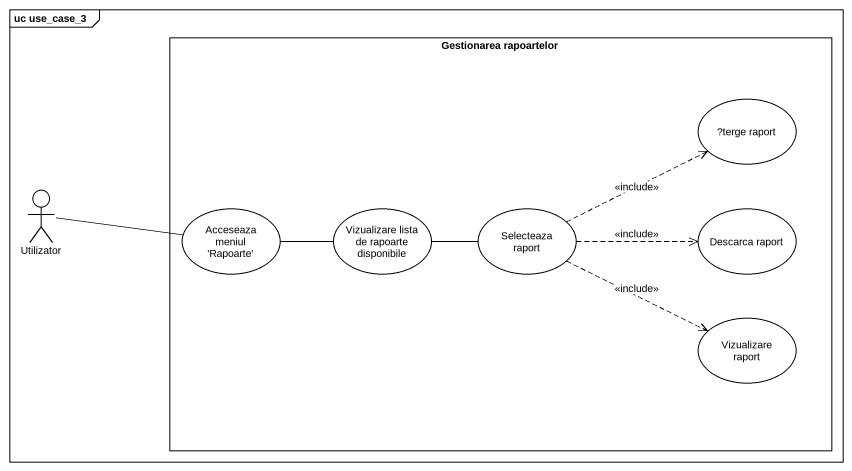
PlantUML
@startuml
mainframe uc use_case_3
rectangle "Gestionarea rapoartelor" as Gestionarea_rapoartelor {
  usecase "?terge raport" as terge_raport
  usecase "Acceseaza meniul 'Rapoarte'" as Acceseaza_meniul_Rapoarte
  usecase "Vizualizare lista de rapoarte disponibile" as Vizualizare_lista_de
  usecase "Selecteaza raport" as Selecteaza_raport
  usecase "Descarca raport" as Descarca_raport
  usecase "Vizualizare raport" as Vizualizare_raport
}
actor Utilizator
Utilizator -right- Acceseaza_meniul_Rapoarte
Acceseaza_meniul_Rapoarte -right- Vizualizare_lista_de
Vizualizare_lista_de -right- Selecteaza_raport
Selecteaza_raport .right.> terge_raport : <<include>>
Selecteaza_raport .right.> Descarca_raport : <<include>>
Selecteaza_raport .right.> Vizualizare_raport : <<include>>
@enduml
